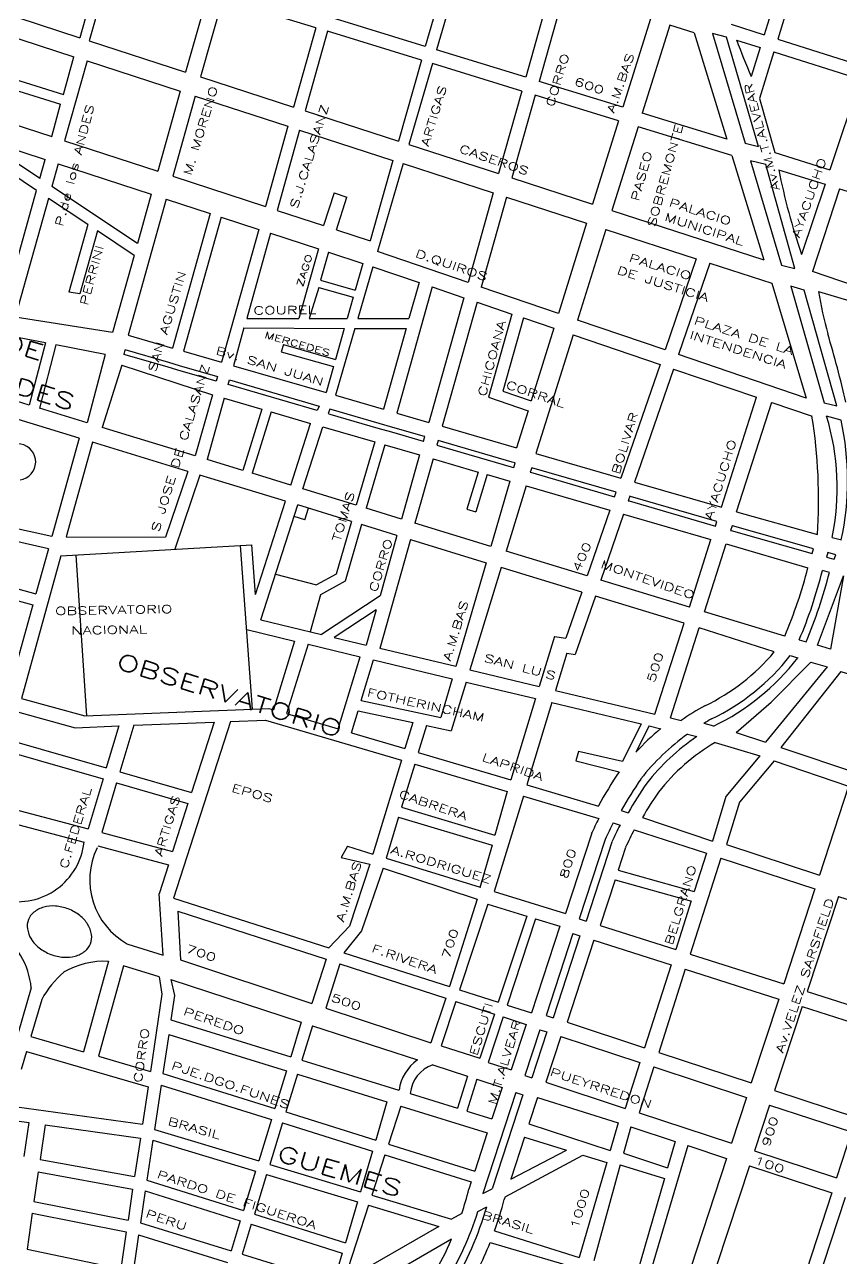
# Model space of a CAD drawing. Header units: millimetres. Extents: x 4374322 to 4409026, y 6503580 to 6534206.
# Drawn here: x 4385911 to 4386930, y 6523167 to 6524708 of the extents above; entities that cross this region are included whole.
import ezdxf

# ---------------------------------------------------------------- set-up
doc = ezdxf.new("R2010")
doc.units = ezdxf.units.MM
for name, color, linetype in [('LINEA CALLE', 252, 'Continuous'), ('NOMBRE BARRIO', 8, 'Continuous'), ('NOMBRE CALLE', 252, 'Continuous')]:
    doc.layers.add(name, color=color, linetype=linetype)
doc.styles.add('ROMANS', font='romans')
doc.styles.add('S1', font='ROMANS')

msp = doc.modelspace()

# ---------------------------------------------------------------- linework, layer by layer
at = {"layer": 'LINEA CALLE', "transparency": 33554687}
for p, q in [((4386007.9, 6524792.1), (4385979.6, 6524691.3)), ((4386443.4, 6524794.1), (4386411, 6524680.3)), ((4386866.7, 6524800.6), (4386834.1, 6524695)), ((4386883.6, 6524795.4), (4386851.1, 6524689.6)), ((4386019.6, 6524787.6), (4385991.4, 6524687.5)), ((4386458, 6524789.4), (4386424.8, 6524676.1)), ((4386140.2, 6524749.7), (4386111.7, 6524648.4)), ((4386568, 6524754.4), (4386536.4, 6524641.8)), ((4386584.7, 6524749.1), (4386553.1, 6524636.7)), ((4385856.9, 6524731.1), (4385979.6, 6524691.3)), ((4386157.8, 6524739.5), (4386130.4, 6524642.3)), ((4386274.1, 6524703.8), (4386157.8, 6524739.5)), ((4386411, 6524680.3), (4386293.5, 6524716.5)), ((4386692.1, 6524714.9), (4386657.6, 6524604.5)), ((4386274.1, 6524703.8), (4386246.2, 6524604.7)), ((4386288.7, 6524699.3), (4386260.8, 6524600)), ((4386406.2, 6524663.2), (4386288.7, 6524699.3)), ((4386716.3, 6524707.1), (4386681.9, 6524597.1)), ((4386746.9, 6524697.4), (4386716.3, 6524707.1)), ((4386793, 6524708), (4386834.1, 6524695)), ((4385884.2, 6524696.1), (4385972.1, 6524667.5)), ((4385991.4, 6524687.5), (4386111.7, 6524648.4)), ((4386746.9, 6524697.4), (4386787.6, 6524564.6)), ((4386786.9, 6524692.1), (4386769.7, 6524696.4)), ((4386769.7, 6524696.4), (4386810.5, 6524559.6)), ((4386827, 6524555.3), (4386786.9, 6524692.1)), ((4386799.7, 6524688.4), (4386829.2, 6524679.1)), ((4386851.1, 6524689.6), (4386960.3, 6524655.1)), ((4385959, 6524620.5), (4385972.1, 6524667.5)), ((4386536.4, 6524641.8), (4386424.8, 6524676.1)), ((4386829.2, 6524679.1), (4386818, 6524642.9)), ((4386846.2, 6524673.7), (4386828.3, 6524615.3)), ((4386846.2, 6524673.7), (4386953.9, 6524639.7)), ((4385988.5, 6524662.2), (4385960.6, 6524562.5)), ((4385988.5, 6524662.2), (4386104.9, 6524624.4)), ((4386406.2, 6524663.2), (4386377.5, 6524562.1)), ((4386419.8, 6524659), (4386390.3, 6524557.9)), ((4386531.5, 6524624.6), (4386419.8, 6524659)), ((4385871.2, 6524647.8), (4385959, 6524620.5)), ((4386130.4, 6524642.3), (4386246.2, 6524604.7)), ((4386657.6, 6524604.5), (4386553.1, 6524636.7)), ((4386953.9, 6524639.7), (4386916.1, 6524526.3)), ((4385867.8, 6524635.5), (4385955.6, 6524608.1)), ((4386104.9, 6524624.4), (4386076.8, 6524524.4)), ((4386531.5, 6524624.6), (4386502.5, 6524521.5)), ((4385944.4, 6524567.8), (4385955.6, 6524608.1)), ((4386123.7, 6524618.3), (4386095.6, 6524518.3)), ((4386123.7, 6524618.3), (4386239.5, 6524580.7)), ((4386548.3, 6524619.5), (4386519.2, 6524516.1)), ((4386652.3, 6524587.5), (4386548.3, 6524619.5)), ((4386828.3, 6524615.3), (4386847.6, 6524547.8)), ((4385857.2, 6524596.3), (4385944.4, 6524567.8)), ((4386260.8, 6524600), (4386377.5, 6524562.1)), ((4386787.6, 6524564.6), (4386681.9, 6524597.1)), ((4386239.5, 6524580.7), (4386211.3, 6524480.4)), ((4386254, 6524576), (4386225.8, 6524475.6)), ((4386254, 6524576), (4386370.6, 6524538.1)), ((4386652.3, 6524587.5), (4386619.8, 6524483.4)), ((4386676.6, 6524580), (4386644, 6524475.5)), ((4386793.9, 6524544), (4386676.6, 6524580)), ((4385925.6, 6524500.5), (4385833.7, 6524561.7)), ((4385853.6, 6524566.2), (4385936.4, 6524539.1)), ((4385929.8, 6524515.5), (4385853.6, 6524566.2)), ((4385960.6, 6524562.5), (4386076.8, 6524524.4)), ((4386810.5, 6524559.6), (4386827, 6524555.3)), ((4386390.3, 6524557.9), (4386502.5, 6524521.5)), ((4386847.6, 6524547.8), (4386916.1, 6524526.3)), ((4385929.8, 6524515.5), (4385936.4, 6524539.1)), ((4385952.6, 6524533.8), (4385944.7, 6524505.5)), ((4385952.6, 6524533.8), (4386068.8, 6524495.8)), ((4386370.6, 6524538.1), (4386342.1, 6524437.6)), ((4386383.3, 6524534), (4386351.1, 6524424.1)), ((4386383.3, 6524534), (4386495.8, 6524497.5)), ((4386793.9, 6524544), (4386833.8, 6524413.9)), ((4386836.4, 6524532.7), (4386817.1, 6524537.6)), ((4386817.1, 6524537.6), (4386855.8, 6524407.3)), ((4386872.3, 6524403), (4386836.4, 6524532.7)), ((4386095.6, 6524518.3), (4386211.3, 6524480.4)), ((4386519.2, 6524516.1), (4386619.8, 6524483.4)), ((4386852.1, 6524526.3), (4386910.1, 6524508.2)), ((4385882.3, 6524344.7), (4385925.6, 6524500.5)), ((4386051.5, 6524434.4), (4385944.7, 6524505.5)), ((4386910.1, 6524508.2), (4386880.9, 6524420.4)), ((4386928, 6524502.6), (4386894.5, 6524399.3)), ((4386928, 6524502.6), (4387033.5, 6524469.8)), ((4385940.5, 6524490.6), (4385898.9, 6524342.1)), ((4385989.6, 6524457.9), (4385940.5, 6524490.6)), ((4386087.5, 6524489.6), (4386039.8, 6524319.8)), ((4386068.8, 6524495.8), (4386051.5, 6524434.4)), ((4386087.5, 6524489.6), (4386142.5, 6524471.6)), ((4386297.1, 6524497.6), (4386283.7, 6524456.7)), ((4386297.1, 6524497.6), (4386313.1, 6524492.1)), ((4386300, 6524451.3), (4386313.1, 6524492.1)), ((4386495.8, 6524497.5), (4386464.3, 6524385.4)), ((4386512.5, 6524492), (4386480.9, 6524379.7)), ((4386512.5, 6524492), (4386612.4, 6524459.6)), ((4386142.5, 6524471.6), (4386095.3, 6524303.7)), ((4386155.9, 6524467.2), (4386108.8, 6524299.7)), ((4386155.9, 6524467.2), (4386203.2, 6524451.7)), ((4386225.8, 6524475.6), (4386283.7, 6524456.7)), ((4386644, 6524475.5), (4386833.8, 6524413.9)), ((4385989.6, 6524457.9), (4385965.8, 6524373.5)), ((4386203.2, 6524451.7), (4386156.6, 6524285.9)), ((4386612.4, 6524459.6), (4386577.2, 6524346.9)), ((4386636.6, 6524451.7), (4386601.2, 6524338.6)), ((4386636.6, 6524451.7), (4386749.4, 6524415.1)), ((4386001.5, 6524449.9), (4385979.4, 6524371.4)), ((4386047.3, 6524419.4), (4386001.5, 6524449.9)), ((4386217.8, 6524447), (4386187.9, 6524340.6)), ((4386217.8, 6524447), (4386277.5, 6524427.4)), ((4386300, 6524451.3), (4386342.1, 6524437.6)), ((4386277.5, 6524427.4), (4386252.9, 6524340.6)), ((4386290.2, 6524423.3), (4386280, 6524388.4)), ((4386290.2, 6524423.3), (4386332.8, 6524409.3)), ((4386464.3, 6524385.4), (4386351.1, 6524424.1)), ((4386047.3, 6524419.4), (4386020.3, 6524323.1)), ((4386332.8, 6524409.3), (4386323.4, 6524376.1)), ((4386749.4, 6524415.1), (4386710.3, 6524301.4)), ((4386766.4, 6524409.6), (4386727.2, 6524295.6)), ((4386766.4, 6524409.6), (4386843.5, 6524384.6)), ((4386855.8, 6524407.3), (4386872.3, 6524403)), ((4386345.6, 6524405.1), (4386326.7, 6524340.6)), ((4386345.6, 6524405.1), (4386403.1, 6524385.6)), ((4386894, 6524399.5), (4386997.3, 6524364.6)), ((4386278, 6524379.4), (4386266, 6524340.6)), ((4386278, 6524379.4), (4386320.9, 6524367.2)), ((4386280, 6524388.4), (4386323.4, 6524376.1)), ((4386419.7, 6524379.9), (4386375.4, 6524222.3)), ((4386403.1, 6524385.6), (4386390.5, 6524340.6)), ((4386419.7, 6524379.9), (4386459, 6524366.5)), ((4386577.2, 6524346.9), (4386480.9, 6524379.7)), ((4386843.5, 6524384.6), (4386886.7, 6524241.2)), ((4386884.1, 6524375.8), (4386867.6, 6524380.8)), ((4386867.6, 6524380.8), (4386909.2, 6524235.2)), ((4386925, 6524231.6), (4386884.1, 6524375.8)), ((4385979.4, 6524371.4), (4385965.8, 6524373.5)), ((4386320.9, 6524367.2), (4386313.3, 6524340.6)), ((4386459, 6524366.5), (4386415.2, 6524210.8)), ((4386475.6, 6524360.9), (4386432.1, 6524205.9)), ((4386475.6, 6524360.9), (4386519.1, 6524346.1)), ((4386902, 6524374.3), (4386991.4, 6524347.4)), ((4386519.1, 6524346.1), (4386489.9, 6524242.2)), ((4386020.3, 6524323.1), (4385898.9, 6524342.1)), ((4386184.5, 6524328.7), (4386171.3, 6524281.6)), ((4386184.5, 6524328.7), (4386309.8, 6524328.2)), ((4386187.9, 6524340.6), (4386252.9, 6524340.6)), ((4386266, 6524340.6), (4386313.3, 6524340.6)), ((4386326.7, 6524340.6), (4386390.5, 6524340.6)), ((4386533.6, 6524341.2), (4386507.8, 6524249.6)), ((4386533.6, 6524341.2), (4386571.4, 6524328.3)), ((4386710.3, 6524301.4), (4386601.2, 6524338.6)), ((4385936.7, 6524310), (4385886.2, 6524319.9)), ((4386039.8, 6524319.8), (4386095.3, 6524303.7)), ((4386323.1, 6524328.2), (4386298.7, 6524244.6)), ((4386309.8, 6524328.2), (4386298.8, 6524289.4)), ((4386323.1, 6524328.2), (4386386.9, 6524327.9)), ((4386386.9, 6524327.9), (4386358.6, 6524227.2)), ((4386571.4, 6524328.3), (4386543.1, 6524237.6)), ((4386595.5, 6524320.1), (4386549.2, 6524171.9)), ((4386595.5, 6524320.1), (4386704.1, 6524283.1)), ((4385936.7, 6524310), (4385916.1, 6524232.5)), ((4385949.7, 6524307.5), (4385929.1, 6524228.6)), ((4386011, 6524295.6), (4385949.7, 6524307.5)), ((4386108.8, 6524299.7), (4386156.6, 6524285.9)), ((4386233.7, 6524307.9), (4386231.1, 6524299.1)), ((4386231.1, 6524299.1), (4386296.2, 6524280.6)), ((4386233.7, 6524307.9), (4386298.8, 6524289.4)), ((4386011, 6524295.6), (4385988.6, 6524210.3)), ((4386031.8, 6524282.3), (4386007.4, 6524204.6)), ((4386031.8, 6524282.3), (4386145.1, 6524245.1)), ((4386704.1, 6524283.1), (4386655.2, 6524141.1)), ((4386886.7, 6524241.2), (4386727.2, 6524295.6)), ((4386171.3, 6524281.6), (4386287, 6524248)), ((4386296.2, 6524280.6), (4386287, 6524248)), ((4386720.9, 6524277.4), (4386672.3, 6524136.2)), ((4386720.9, 6524277.4), (4386824.7, 6524242.1)), ((4385916.1, 6524232.5), (4385866.2, 6524247.8)), ((4386145.1, 6524245.1), (4386123.7, 6524168.9)), ((4386159.8, 6524240.9), (4386138.4, 6524164.5)), ((4386159.8, 6524240.9), (4386207, 6524227.2)), ((4386298.7, 6524244.6), (4386358.6, 6524227.2)), ((4386489.9, 6524242.2), (4386539.3, 6524225.4)), ((4386507.8, 6524249.6), (4386543.1, 6524237.6)), ((4386780.7, 6524104.7), (4386824.7, 6524242.1)), ((4386799.7, 6524099.2), (4386843.6, 6524236)), ((4385978.8, 6524191.2), (4385860.5, 6524227.4)), ((4385988.6, 6524210.3), (4385929.1, 6524228.6)), ((4386207, 6524227.2), (4386183.3, 6524150.7)), ((4386218.4, 6524223.9), (4386194.6, 6524147.2)), ((4386218.4, 6524223.9), (4386267.7, 6524209.6)), ((4386375.4, 6524222.3), (4386415.2, 6524210.8)), ((4386539.3, 6524225.4), (4386524.8, 6524179)), ((4386843.5, 6524235.7), (4386893.9, 6524218.5)), ((4386909.2, 6524235.2), (4386925, 6524231.6)), ((4386242.9, 6524132.4), (4386267.7, 6524209.6)), ((4386432.1, 6524205.9), (4386524.8, 6524179)), ((4386930.2, 6524213.7), (4386912.1, 6524218.4)), ((4385978.8, 6524191.2), (4385944.6, 6524068.1)), ((4386123.7, 6524168.9), (4386007.4, 6524204.6)), ((4386258.1, 6524127.8), (4386282.9, 6524205.1)), ((4386282.9, 6524205.1), (4386347.8, 6524186.3)), ((4385995.5, 6524186.1), (4385962.6, 6524067.8)), ((4386114.4, 6524149.6), (4385995.5, 6524186.1)), ((4386347.8, 6524186.3), (4386324.8, 6524107.4)), ((4386360.3, 6524182.7), (4386337.3, 6524103.5)), ((4386360.3, 6524182.7), (4386403.8, 6524170.1)), ((4386183.3, 6524150.7), (4386138.4, 6524164.5)), ((4386403.8, 6524170.1), (4386381.3, 6524090)), ((4386420.6, 6524165.2), (4386398, 6524084.9)), ((4386420.6, 6524165.2), (4386476.9, 6524148.8)), ((4386549.2, 6524171.9), (4386655.2, 6524141.1)), ((4386114.4, 6524149.6), (4386086.5, 6524067.5)), ((4386129.6, 6524145), (4386098.1, 6524052.3)), ((4386236.5, 6524112.2), (4386129.6, 6524145)), ((4386242.9, 6524132.4), (4386194.6, 6524147.2)), ((4386476.9, 6524148.8), (4386462.7, 6524102.5)), ((4386488.4, 6524145.5), (4386474.2, 6524099.2)), ((4386536.9, 6524131.4), (4386512, 6524050)), ((4386536.9, 6524131.4), (4386641.4, 6524101.1)), ((4386672.3, 6524136.2), (4386780.7, 6524104.7)), ((4386324.8, 6524107.4), (4386258.1, 6524127.8)), ((4386199.1, 6523995.6), (4386236.5, 6524112.2)), ((4386205.6, 6523964), (4386251.7, 6524107.6)), ((4386318.9, 6524087), (4386251.7, 6524107.6)), ((4386260.4, 6524089), (4386265.1, 6524103.5)), ((4386381.3, 6524090), (4386337.3, 6524103.5)), ((4386462.7, 6524102.5), (4386474.2, 6524099.2)), ((4386641.4, 6524101.1), (4386613.2, 6524019)), ((4386799.7, 6524099.2), (4386900.8, 6524070.6)), ((4386260.4, 6524089), (4386247, 6524093.1)), ((4386318.9, 6524087), (4386299.7, 6524021.2)), ((4386331.3, 6524083.2), (4386310.7, 6524012.3)), ((4386375.5, 6524069.6), (4386331.3, 6524083.2)), ((4386658.5, 6524096.1), (4386630.2, 6524013.8)), ((4386658.5, 6524096.1), (4386767.7, 6524064.4)), ((4385940.4, 6524052.8), (4385819.4, 6524080.1)), ((4385944.6, 6524068.1), (4385888.1, 6524080.8)), ((4385962.6, 6524067.8), (4386086.5, 6524067.5)), ((4386375.5, 6524069.6), (4386354.4, 6523994.3)), ((4386919, 6524066.8), (4386930.5, 6524063.9)), ((4385940.4, 6524052.8), (4385924.7, 6523996.6)), ((4385955.9, 6524043.9), (4386194.5, 6524058)), ((4386195.2, 6523852.7), (4386180.3, 6524057.1)), ((4386199.1, 6523995.6), (4386194.5, 6524058)), ((4386392.3, 6524064.5), (4386354.1, 6523928.5)), ((4386740.7, 6523980), (4386767.7, 6524064.4)), ((4386759.6, 6523974.2), (4386786.8, 6524058.9)), ((4386786.8, 6524058.9), (4386888.7, 6524029.3)), ((4385955.9, 6524043.9), (4385906.5, 6523866)), ((4385974.6, 6524045), (4385987.9, 6523844.3)), ((4386613.2, 6524019), (4386512, 6524050)), ((4385805.3, 6524029.4), (4385924.7, 6523996.6)), ((4386223.9, 6524021), (4386275.3, 6524007.7)), ((4386299.7, 6524021.2), (4386275.3, 6524007.7)), ((4386505.8, 6524029.7), (4386466.7, 6523901.5)), ((4386606.3, 6523998.9), (4386505.8, 6524029.7)), ((4386915.6, 6524023.4), (4386906.8, 6524025.7)), ((4385801.5, 6524015.6), (4385920.9, 6523982.8)), ((4386310.7, 6524012.3), (4386280.1, 6523995.5)), ((4386740.7, 6523980), (4386630.2, 6524013.8)), ((4386280.1, 6523995.5), (4386267, 6523949.3)), ((4386354.4, 6523994.3), (4386281.3, 6523945.9)), ((4386606.3, 6523998.9), (4386586.5, 6523941.3)), ((4386623.3, 6523993.7), (4386598.3, 6523920.8)), ((4386734.2, 6523959.8), (4386623.3, 6523993.7)), ((4385920.9, 6523982.8), (4385889.7, 6523870.6)), ((4386349.4, 6523976.5), (4386297.3, 6523942)), ((4386349.4, 6523976.5), (4386337, 6523932.5)), ((4386859.8, 6523943.8), (4386759.6, 6523974.2)), ((4386205.6, 6523964), (4386281.3, 6523945.9)), ((4386697.8, 6523846.3), (4386734.2, 6523959.8)), ((4386188, 6523951.9), (4386247.6, 6523937.7)), ((4386572.1, 6523943.5), (4386553.1, 6523880.9)), ((4386572.1, 6523943.5), (4386586.5, 6523941.3)), ((4386717.1, 6523841.7), (4386753.1, 6523954)), ((4386846.8, 6523924.2), (4386753.1, 6523954)), ((4386247.6, 6523937.7), (4386221.2, 6523851.8)), ((4386264.5, 6523933.6), (4386237.8, 6523847)), ((4386264.5, 6523933.6), (4386329.5, 6523918.1)), ((4386297.3, 6523942), (4386337, 6523932.5)), ((4386877.8, 6523939.2), (4386886.6, 6523936.6)), ((4386302.3, 6523827.9), (4386329.5, 6523918.1)), ((4386331, 6523863.3), (4386346.4, 6523914.1)), ((4386587.7, 6523922.4), (4386573.6, 6523876)), ((4386587.7, 6523922.4), (4386598.3, 6523920.8)), ((4386866.8, 6523919.5), (4386876, 6523916.6)), ((4386466.7, 6523901.5), (4386553.1, 6523880.9)), ((4386912.8, 6523905.3), (4386835.9, 6523811.3)), ((4386843, 6523861.2), (4386892.2, 6523911.3)), ((4386930, 6523899.8), (4386855.1, 6523804.8)), ((4386892.2, 6523911.3), (4386912.8, 6523905.3)), ((4386930, 6523899.8), (4386987.6, 6523881.5)), ((4386462.1, 6523886.4), (4386443.4, 6523825.5)), ((4386462.1, 6523886.4), (4386548.5, 6523865.7)), ((4386573.6, 6523876), (4386697.8, 6523846.3)), ((4385906.5, 6523866), (4385985.9, 6523844.2)), ((4385985.9, 6523844.2), (4386215.6, 6523853.5)), ((4386215.6, 6523853.5), (4386221.2, 6523851.8)), ((4386331, 6523863.3), (4386430.5, 6523842.1)), ((4386548.5, 6523865.7), (4386517.7, 6523764.2)), ((4386569, 6523860.8), (4386537.9, 6523758.2)), ((4386569, 6523860.8), (4386680.6, 6523834.1)), ((4386799.1, 6523823.6), (4386843, 6523861.2)), ((4385901.8, 6523849.2), (4385973.8, 6523829.4)), ((4386046.8, 6523832.4), (4386147.2, 6523836.4)), ((4386167.6, 6523837.3), (4386096.4, 6523616.5)), ((4386147.2, 6523836.4), (4386119, 6523748.6)), ((4386167.6, 6523837.3), (4386211.5, 6523839)), ((4386211.5, 6523839), (4386381.1, 6523788.9)), ((4386237.8, 6523847), (4386302.3, 6523827.9)), ((4386318.8, 6523823), (4386327.1, 6523850.3)), ((4386327.1, 6523850.3), (4386395.3, 6523835.8)), ((4386395.3, 6523835.8), (4386385.5, 6523803.3)), ((4386717.1, 6523841.7), (4386730.6, 6523838.5)), ((4385973.8, 6523829.4), (4386028.2, 6523831.6)), ((4386028.2, 6523831.6), (4386012.5, 6523779.2)), ((4386046.8, 6523832.4), (4386029.5, 6523774.3)), ((4386318.8, 6523823), (4386385.5, 6523803.3)), ((4386412.3, 6523832.1), (4386402.1, 6523798.4)), ((4386412.3, 6523832.1), (4386443.4, 6523825.5)), ((4386680.6, 6523834.1), (4386657.1, 6523787.2)), ((4386690.4, 6523831.7), (4386673.8, 6523798.7)), ((4386690.4, 6523831.7), (4386705.2, 6523828.2)), ((4386738.4, 6523821.2), (4386750, 6523818.3)), ((4386758.8, 6523834.9), (4386771, 6523831.6)), ((4386799.1, 6523823.6), (4386835.9, 6523811.3)), ((4385892, 6523813.9), (4386012.5, 6523779.2)), ((4386773.1, 6523811.1), (4386828.9, 6523794.3)), ((4386855.1, 6523804.8), (4386951.8, 6523772.3)), ((4385888.2, 6523800.1), (4386008.5, 6523765.5)), ((4386402.1, 6523798.4), (4386517.7, 6523764.2)), ((4386602.1, 6523799.8), (4386598.8, 6523788.1)), ((4386657.1, 6523787.2), (4386602.1, 6523799.8)), ((4386828.9, 6523794.3), (4386786.4, 6523743.4)), ((4386029.5, 6523774.3), (4386119, 6523748.6)), ((4386381.1, 6523788.9), (4386345.6, 6523671.5)), ((4386397.7, 6523784), (4386381.4, 6523730.1)), ((4386397.7, 6523784), (4386513.3, 6523749.8)), ((4386598.8, 6523788.1), (4386653, 6523774.2)), ((4386846.7, 6523788), (4386803.2, 6523736.3)), ((4386846.7, 6523788), (4386939.6, 6523756.6)), ((4386008.5, 6523765.5), (4385989.8, 6523703)), ((4386025.4, 6523760.6), (4386006.9, 6523698.5)), ((4386025.4, 6523760.6), (4386114.6, 6523734.9)), ((4386533.5, 6523743.8), (4386496.8, 6523624.9)), ((4386513.3, 6523749.8), (4386497.8, 6523695.3)), ((4386533.5, 6523743.8), (4386627.5, 6523716)), ((4386537.9, 6523758.2), (4386627.2, 6523731.6)), ((4386786.4, 6523743.4), (4386769.7, 6523687.8)), ((4386939.6, 6523756.6), (4386903.1, 6523645.2)), ((4385869.5, 6523735.1), (4385989.8, 6523703)), ((4386114.6, 6523734.9), (4386095.4, 6523674.9)), ((4386381.4, 6523730.1), (4386497.8, 6523695.3)), ((4386803.2, 6523736.3), (4386787, 6523683.6)), ((4385864.8, 6523718.4), (4385984.8, 6523686.3)), ((4386377.6, 6523717.6), (4386362.1, 6523666.4)), ((4386377.6, 6523717.6), (4386494.3, 6523682.7)), ((4386655.6, 6523726.2), (4386664.3, 6523723.2)), ((4386682.2, 6523717.4), (4386769.7, 6523687.8)), ((4386006.9, 6523698.5), (4386095.4, 6523674.9)), ((4386645.4, 6523710.6), (4386654.1, 6523707.7)), ((4386671.9, 6523701.9), (4386762, 6523672.5)), ((4386001.9, 6523681.8), (4386090.1, 6523658.3)), ((4386313.7, 6523681.3), (4386306, 6523667.2)), ((4386313.7, 6523681.3), (4386345.6, 6523671.5)), ((4386494.3, 6523682.7), (4386479.1, 6523629.2)), ((4386618.3, 6523696.6), (4386585.9, 6523597.5)), ((4386635.5, 6523689.9), (4386603, 6523590.7)), ((4386643.9, 6523686.6), (4386611.7, 6523587.9)), ((4386787, 6523683.6), (4386903.1, 6523645.2)), ((4386306, 6523667.2), (4386341.8, 6523659.1)), ((4386362.1, 6523666.4), (4386479.4, 6523630.3)), ((4386661.1, 6523679.9), (4386651.8, 6523651.4)), ((4386779.9, 6523666.6), (4386741.6, 6523546.6)), ((4386762, 6523672.5), (4386746.9, 6523624.8)), ((4386779.9, 6523666.6), (4386897.5, 6523628.2)), ((4386090.1, 6523658.3), (4386078.5, 6523622.1)), ((4386341.8, 6523659.1), (4386316.5, 6523581.5)), ((4386358.3, 6523654.1), (4386331.3, 6523575.8)), ((4386358.3, 6523654.1), (4386475.8, 6523615.2)), ((4386651.8, 6523651.4), (4386746.9, 6523624.8)), ((4386647.9, 6523639.5), (4386629.2, 6523582.3)), ((4386647.9, 6523639.5), (4386743.5, 6523612.8)), ((4386083.7, 6523545.3), (4386078.5, 6523622.1)), ((4386496.8, 6523624.9), (4386585.9, 6523597.5)), ((4386897.5, 6523628.2), (4386858.6, 6523509.3)), ((4386096.4, 6523616.5), (4386290.4, 6523554.3)), ((4386475.8, 6523615.2), (4386441.1, 6523506)), ((4386489.1, 6523609.1), (4386453.8, 6523501.9)), ((4386489.1, 6523609.1), (4386537.6, 6523594.1)), ((4386743.1, 6523613), (4386723.8, 6523552.2)), ((4386926.9, 6523618.6), (4386887.7, 6523500)), ((4386926.9, 6523618.6), (4387031.5, 6523584.5)), ((4386101.9, 6523600.4), (4386105.4, 6523539.3)), ((4386101.9, 6523600.4), (4386287, 6523540.1)), ((4386537.6, 6523594.1), (4386502.1, 6523486.4)), ((4386548.5, 6523590.8), (4386513.1, 6523482.9)), ((4386548.5, 6523590.8), (4386578.9, 6523581.4)), ((4386603, 6523590.7), (4386611.7, 6523587.9)), ((4386316.5, 6523581.5), (4386290.4, 6523554.3)), ((4386331.3, 6523575.8), (4386309.2, 6523548.3)), ((4386578.9, 6523581.4), (4386543.6, 6523473.1)), ((4386629.2, 6523582.3), (4386723.8, 6523552.2)), ((4386039.3, 6523559.2), (4386083.7, 6523545.3)), ((4386595.4, 6523572.3), (4386562, 6523470)), ((4386604, 6523569.5), (4386570.6, 6523467.2)), ((4386621.6, 6523564), (4386588.1, 6523461.5)), ((4386595.4, 6523572.3), (4386604, 6523569.5)), ((4386621.6, 6523564), (4386717.8, 6523533.3)), ((4386309.2, 6523548.3), (4386441.1, 6523506)), ((4386741.6, 6523546.6), (4386858.6, 6523509.3)), ((4386015.3, 6523537.6), (4385984.1, 6523424.5)), ((4386033.9, 6523531.9), (4386002.8, 6523419)), ((4386078.7, 6523518.2), (4386033.9, 6523531.9)), ((4386105.4, 6523539.3), (4386269.3, 6523484.9)), ((4386287, 6523540.1), (4386269.3, 6523484.9)), ((4386304.4, 6523534.5), (4386286.7, 6523479.1)), ((4386304.4, 6523534.4), (4386436.4, 6523491.5)), ((4386717.8, 6523533.3), (4386684.9, 6523429.6)), ((4386735.5, 6523527.7), (4386702.4, 6523423.9)), ((4386735.5, 6523527.7), (4386852.4, 6523490.4)), ((4386078.7, 6523518.2), (4386082, 6523496.4)), ((4386093.1, 6523514.8), (4386097.9, 6523495)), ((4386093.1, 6523514.8), (4386256.1, 6523461.7)), ((4385918.8, 6523504.4), (4385902.4, 6523448.3)), ((4386082, 6523496.4), (4386067.6, 6523400.1)), ((4386453.8, 6523501.9), (4386502.1, 6523486.4)), ((4386887.7, 6523500), (4386991.6, 6523466.9)), ((4385931.9, 6523490.1), (4385918.4, 6523443.6)), ((4386097.9, 6523495), (4386093.3, 6523464.7)), ((4386436.4, 6523491.5), (4386417.9, 6523435.6)), ((4386449, 6523487.4), (4386430.8, 6523432.1)), ((4386449, 6523487.4), (4386497.3, 6523471.6)), ((4386513.1, 6523482.9), (4386543.6, 6523473.1)), ((4386852.4, 6523490.4), (4386818.1, 6523385.9)), ((4386881.5, 6523481.2), (4386847, 6523376.4)), ((4386881.5, 6523481.2), (4386985.2, 6523448.1)), ((4386286.7, 6523479.1), (4386417.9, 6523435.6)), ((4386497.3, 6523471.6), (4386479.1, 6523416.6)), ((4386508.2, 6523468.1), (4386489.5, 6523411.4)), ((4386508.2, 6523468.1), (4386536.8, 6523458.8)), ((4386562, 6523470), (4386570.6, 6523467.2)), ((4386093.3, 6523464.7), (4386242.9, 6523418.5)), ((4386256.1, 6523461.7), (4386242.9, 6523418.5)), ((4386269.9, 6523457.2), (4386256.7, 6523414.2)), ((4386269.9, 6523457.2), (4386401.1, 6523414.4)), ((4386536.8, 6523458.8), (4386518.3, 6523402.2)), ((4386554, 6523452.2), (4386535.3, 6523394.8)), ((4386554, 6523452.2), (4386562.6, 6523449.4)), ((4386588.1, 6523461.5), (4386684.9, 6523429.6)), ((4385918.4, 6523443.6), (4385984.1, 6523424.5)), ((4386090.6, 6523446.3), (4386083.2, 6523397.5)), ((4386090.6, 6523446.3), (4386237.5, 6523400.9)), ((4386562.6, 6523449.4), (4386543.9, 6523392)), ((4386580.2, 6523443.8), (4386561.5, 6523386.5)), ((4386580.2, 6523443.8), (4386678.9, 6523411.4)), ((4385913, 6523425), (4385906.2, 6523402.3)), ((4385913, 6523425), (4386064.7, 6523380.8)), ((4386430.8, 6523432.1), (4386479.1, 6523416.6)), ((4386702.4, 6523423.9), (4386818.1, 6523385.9)), ((4386002.8, 6523419), (4386067.6, 6523400.1)), ((4386256.7, 6523414.2), (4386378.1, 6523376.7)), ((4386420.3, 6523408.2), (4386463.6, 6523394.1)), ((4386489.5, 6523411.4), (4386518.3, 6523402.2)), ((4386678.9, 6523411.4), (4386660.7, 6523353.9)), ((4386696.3, 6523405.7), (4386678, 6523348.2)), ((4386696.3, 6523405.7), (4386812.2, 6523367.6)), ((4386083.2, 6523397.5), (4386223, 6523353.7)), ((4386237.5, 6523400.9), (4386223, 6523353.7)), ((4386251.3, 6523396.7), (4386236.8, 6523349.4)), ((4386251.3, 6523396.7), (4386363.1, 6523362.1)), ((4386463.6, 6523394.1), (4386451.1, 6523354.1)), ((4386475.3, 6523390.3), (4386462.8, 6523350.5)), ((4386475.3, 6523390.3), (4386506.9, 6523380)), ((4386535.3, 6523394.8), (4386543.9, 6523392)), ((4385755, 6523376), (4386057.7, 6523334.1)), ((4386064.7, 6523380.8), (4386057.7, 6523334.1)), ((4386081.1, 6523383.1), (4386072.7, 6523327.5)), ((4386081.1, 6523383.1), (4386218.8, 6523340)), ((4386524.2, 6523373.7), (4386483, 6523247.5)), ((4386506.9, 6523380), (4386494.1, 6523340.8)), ((4386524.2, 6523373.7), (4386532.8, 6523370.9)), ((4386561.5, 6523386.5), (4386660.7, 6523353.9)), ((4386847, 6523376.4), (4386949.4, 6523342.7)), ((4385752.1, 6523358.8), (4385916, 6523336.1)), ((4386363.1, 6523362.1), (4386349, 6523314.3)), ((4386392.1, 6523372.4), (4386451.1, 6523354.1)), ((4386532.8, 6523370.9), (4386494.5, 6523253.5)), ((4386551, 6523367.4), (4386540.4, 6523334.6)), ((4386551, 6523367.4), (4386652, 6523335.9)), ((4386812.2, 6523367.6), (4386793.4, 6523310.3)), ((4386840.9, 6523358.1), (4386822, 6523300.8)), ((4386840.9, 6523358.1), (4386943.3, 6523324.5)), ((4386236.8, 6523349.4), (4386349, 6523314.3)), ((4386380.3, 6523356.8), (4386364.9, 6523309.3)), ((4386380.3, 6523356.8), (4386488.4, 6523323.4)), ((4386462.8, 6523350.5), (4386494.1, 6523340.8)), ((4386678, 6523348.2), (4386793.4, 6523310.3)), ((4385916, 6523336.1), (4385909.8, 6523293.9)), ((4385936.3, 6523333.3), (4385930, 6523290.2)), ((4385936.3, 6523333.3), (4386055.1, 6523316.8)), ((4386072.7, 6523327.5), (4386202.9, 6523288.2)), ((4386218.8, 6523340), (4386202.9, 6523288.2)), ((4386232.6, 6523335.7), (4386216.7, 6523284)), ((4386232.6, 6523335.7), (4386344.9, 6523300.6)), ((4386540.4, 6523334.6), (4386642, 6523301.2)), ((4386652, 6523335.9), (4386642, 6523301.2)), ((4386667.6, 6523330.8), (4386658.5, 6523297.9)), ((4386667.6, 6523330.8), (4386723.1, 6523312.6)), ((4386055.1, 6523316.8), (4386047.9, 6523268.8)), ((4386070.7, 6523314.3), (4386063.2, 6523264.4)), ((4386070.7, 6523314.3), (4386199, 6523275.5)), ((4386488.4, 6523323.4), (4386472.8, 6523275.6)), ((4386534.8, 6523317.8), (4386517.8, 6523265.6)), ((4386534.8, 6523317.8), (4386587.3, 6523301.8)), ((4386723.1, 6523312.6), (4386713.6, 6523279.8)), ((4386943.3, 6523324.5), (4386924.6, 6523267.1)), ((4386344.9, 6523300.6), (4386329.9, 6523249.8)), ((4386364.9, 6523309.3), (4386472.8, 6523275.6)), ((4386517.8, 6523265.6), (4386587.3, 6523301.8)), ((4386658.5, 6523297.9), (4386713.6, 6523279.8)), ((4386738.6, 6523307.5), (4386787.2, 6523291.5)), ((4386822, 6523300.8), (4386924.6, 6523267.1)), ((4385930, 6523290.2), (4386047.9, 6523268.8)), ((4386216.7, 6523284), (4386329.9, 6523249.8)), ((4386360.5, 6523295.7), (4386344.2, 6523245.5)), ((4386360.5, 6523295.7), (4386468.3, 6523262)), ((4386510.5, 6523243.3), (4386607.6, 6523295.6)), ((4386637.7, 6523286.4), (4386603.3, 6523167.5)), ((4386607.6, 6523295.6), (4386637.7, 6523286.4)), ((4386654.5, 6523283.2), (4386621.6, 6523163.7)), ((4386654.5, 6523283.2), (4386709.7, 6523266.3)), ((4386787.2, 6523291.5), (4386691.1, 6522997.8)), ((4386815.8, 6523282.1), (4386775.1, 6523158.6)), ((4386815.8, 6523282.1), (4386918.5, 6523248.3)), ((4385927.7, 6523274.5), (4385922.2, 6523237.4)), ((4385927.7, 6523274.5), (4386045.5, 6523253.2)), ((4386199, 6523275.5), (4386183.8, 6523226.2)), ((4386212.8, 6523271.3), (4386197.6, 6523221.9)), ((4386212.8, 6523271.3), (4386326.2, 6523237.1)), ((4386709.7, 6523266.3), (4386675.1, 6523146.8)), ((4386045.5, 6523253.2), (4386039.7, 6523214.3)), ((4386061.2, 6523251), (4386055.2, 6523211)), ((4386061.2, 6523251), (4386179.9, 6523213.4)), ((4386063.2, 6523264.4), (4386183.8, 6523226.2)), ((4386468.3, 6523262), (4386465.4, 6523252.9)), ((4386483, 6523247.5), (4386494.5, 6523253.5)), ((4385922.2, 6523237.4), (4386039.7, 6523214.3)), ((4386326.2, 6523237.1), (4386311.1, 6523185.9)), ((4386344.2, 6523245.5), (4386443.8, 6523215.4)), ((4386510.5, 6523243.3), (4386509.5, 6523240.1)), ((4386918.5, 6523248.3), (4386878.5, 6523125.6)), ((4386935.4, 6523242.8), (4386895.2, 6523120.2)), ((4385920.1, 6523223), (4385913.6, 6523178.2)), ((4385920.1, 6523223), (4386037.5, 6523199.9)), ((4386197.6, 6523221.9), (4386311.1, 6523185.9)), ((4386340.1, 6523232.9), (4386309.2, 6523137.9)), ((4386340.1, 6523232.9), (4386428, 6523206.3)), ((4386456.6, 6523222.8), (4386443.8, 6523215.4)), ((4386476.6, 6523225), (4386487.9, 6523231.1)), ((4386055.2, 6523211), (4386168.4, 6523175.9)), ((4386179.9, 6523213.4), (4386168.4, 6523175.9)), ((4386193.7, 6523209.1), (4386182.2, 6523171.7)), ((4386193.7, 6523209.1), (4386307.3, 6523173.1)), ((4386428, 6523206.3), (4386309.2, 6523137.9)), ((4386053, 6523195.9), (4386027.6, 6523027.2)), ((4386037.5, 6523199.9), (4386030.6, 6523153.5)), ((4386053, 6523195.9), (4386163.9, 6523161.5)), ((4386443.8, 6523190.4), (4386288.5, 6523100.9)), ((4386497.4, 6523200.9), (4386603.3, 6523167.5)), ((4385913.6, 6523178.2), (4386030.6, 6523153.5)), ((4386307.3, 6523173.1), (4386296.5, 6523136.3)), ((4386491.9, 6523186.2), (4386596.3, 6523155.6)), ((4386182.2, 6523171.7), (4386296.5, 6523136.3))]:
    msp.add_line(p, q, dxfattribs=at)
for points in [[(4386035.6, 6524301.7), (4386090.1, 6524285.9), (4386103.6, 6524282), (4386151.4, 6524268.1), (4386151.6, 6524268), (4386150, 6524262.3), (4386149.8, 6524262.3), (4386102, 6524276.2), (4386088.5, 6524280.1), (4386034.7, 6524295.7)], [(4386035.9, 6524301.6), (4386034.7, 6524295.7)], [(4386166.3, 6524263.8), (4386278.5, 6524231.2), (4386275.8, 6524225.7), (4386164.7, 6524258), (4386166.3, 6524263.8)], [(4386488.4, 6524145.5), (4386516.5, 6524137.3), (4386492.7, 6524055.9), (4386398, 6524084.9)], [(4386392.3, 6524064.5), (4386486.8, 6524035.5), (4386449, 6523905.8), (4386354.1, 6523928.5)], [(4386346.4, 6523914.1), (4386444.6, 6523890.6), (4386430.5, 6523842.1)], [(4386738.6, 6523307.5), (4386679, 6523104.7), (4386648.3, 6523010.8)]]:
    msp.add_lwpolyline(points, dxfattribs=at)
for points in [[(4386410.2, 6524193), (4386410.1, 6524193), (4386370.3, 6524204.6), (4386353.4, 6524209.4), (4386293.5, 6524226.8), (4386291.8, 6524227.3), (4386289.5, 6524221.7), (4386291.8, 6524221.1), (4386351.8, 6524203.7), (4386368.6, 6524198.8), (4386408.4, 6524187.2), (4386408.6, 6524187.2)], [(4386521.4, 6524154.4), (4386523.1, 6524160.2), (4386519.6, 6524161.2), (4386427, 6524188.1), (4386425.4, 6524182.3), (4386518, 6524155.4)], [(4386649.2, 6524123.6), (4386544, 6524154.1), (4386543.8, 6524154.2), (4386542.1, 6524148.4), (4386542.4, 6524148.4), (4386647.2, 6524117.9)], [(4386775, 6524087.1), (4386667.2, 6524118.4), (4386666.3, 6524118.6), (4386664.3, 6524112.9), (4386665.5, 6524112.6), (4386773.2, 6524081.3)], [(4386792.2, 6524075.8), (4386792.9, 6524075.6), (4386893.9, 6524047.1), (4386895.6, 6524052.8), (4386794.6, 6524081.4), (4386794, 6524081.5)], [(4386911.8, 6524042.4), (4386921.6, 6524039.9), (4386923.7, 6524045.5), (4386913.5, 6524048.2)], [(4386900.8, 6523932.5), (4386933, 6524019), (4386916.8, 6523927.7)]]:
    msp.add_lwpolyline(points, close=True, dxfattribs=at)
for centre, radius, start, end in [((4387454.4, 6524925.3), 696.2, 199.8886, 203.9292), ((4387660.2, 6524687.7), 823.9, 191.3009, 198.9275), ((4387435.9, 6524462.8), 541.2, 189.4074, 195.1572), ((4385654.8, 6523942.3), 1314.6, 12.9055, 16.754), ((4386232.2, 6524113.7), 669.9, 356.3079, 8.9998), ((4386617.6, 6524129), 307.8, 348.3409, 16.9023), ((4386584.8, 6524138.2), 353.5, 347.8689, 12.3382), ((4385901.7, 6524161.4), 22.7, 278.0032, 241.0657), ((4386347.3, 6524164.9), 558.1, 336.6633, 345.9346), ((4386347.3, 6524164.9), 576.6, 336.9497, 346.0248), ((4386347.3, 6524164.9), 585.6, 337.0533, 346.0118), ((4386644.8, 6524094.7), 264.4, 295.846, 319.8262), ((4386644.8, 6524094.7), 282.8, 295.9384, 321.7126), ((4386644.8, 6524094.7), 291.9, 295.6185, 322.3804), ((4386905.2, 6523590.5), 303.3, 118.592, 125.1636), ((4386905.2, 6523590.5), 284.9, 118.678, 120.936), ((4386896.7, 6523593.1), 303.3, 129.1733, 137.3007), ((4386904.5, 6523589.8), 284.9, 125.6628, 141.9499), ((4386904.5, 6523589.8), 275.8, 124.0646, 141.8978), ((4386904.5, 6523589.8), 257.4, 120.7117, 141.7818), ((4387064.6, 6523495.5), 497.1, 145.9011, 151.6406), ((4387072.9, 6523491.7), 478.6, 145.1318, 150.6686), ((4387072.9, 6523491.7), 469.6, 145.1626, 150.4609), ((4387072.9, 6523491.7), 451.2, 145.2297, 149.987), ((4387071.5, 6523492.5), 497.1, 153.2699, 155.7495), ((4387071.5, 6523492.5), 478.6, 152.8921, 155.6318), ((4387071.5, 6523492.5), 469.6, 152.7165, 155.5715), ((4387071.5, 6523492.5), 451.2, 152.3374, 155.4431), ((4385902, 6523695.4), 83.3, 258.2043, 353.7233), ((4386083.4, 6523639.3), 91.5, 153.9036, 241.1474), ((4385943.1, 6523573.4), 33, 104.9917, 129.2822), ((4385945.7, 6523563.7), 43.1, 85.6497, 104.9917), ((4385944.7, 6523550.3), 56.5, 68.7746, 85.6497), ((4385936.4, 6523581.5), 22.6, 158.7746, 188.2669), ((4385936.4, 6523581.5), 22.6, 129.2822, 158.7746), ((4385944.7, 6523550.3), 56.5, 51.8995, 68.7746), ((4385952.9, 6523560.9), 43.1, 32.5575, 51.8995), ((4385823.7, 6523495.8), 95.5, 5.1948, 56.0285), ((4385946.8, 6523583), 33, 188.2669, 212.5575), ((4385961.4, 6523566.3), 33, 8.2669, 32.5575), ((4385955.3, 6523588.5), 43.1, 212.5575, 231.8995), ((4385971.8, 6523567.8), 22.6, 309.2822, 338.7746), ((4385971.8, 6523567.8), 22.6, 338.7746, 8.2669), ((4385963.6, 6523599), 56.5, 231.8995, 248.7746), ((4385963.6, 6523599), 56.5, 248.7746, 265.6497), ((4385962.5, 6523585.7), 43.1, 265.6497, 284.9917), ((4385965.1, 6523575.9), 33, 284.9917, 309.2822), ((4386010.2, 6523435.7), 102, 87.1235, 119.9017), ((4386047.3, 6523425.2), 132.3, 131.6293, 150.648), ((4386433.6, 6523368.8), 56, 125.4074, 171.8974), ((4386433.6, 6523368.8), 41.6, 108.655, 175.0831), ((4386084.1, 6523349.3), 393.3, 341.2196, 345.8157), ((4386084.1, 6523349.3), 411.7, 345.684, 345.7274), ((4386084.1, 6523349.3), 439.2, 340.2527, 345.6061), ((4386084.1, 6523349.3), 411.7, 328.7662, 342.4319), ((4386084.1, 6523349.3), 420.7, 328.6667, 343.6894), ((4386084.1, 6523349.3), 393.3, 328.9804, 336.1661), ((4386084.1, 6523349.3), 439.2, 328.4748, 338.2049)]:
    msp.add_arc(centre, radius, start, end, dxfattribs=at)

# ---------------------------------------------------------------- texts
at = {"layer": 'NOMBRE BARRIO', "linetype": 'Continuous', "transparency": 33554687, "style": 'S1', "width": 1.5}
for s, p in [('PASO DE', (4385762.3, 6524340)), ('LOS ANDES', (4385754.7, 6524292.1)), ('OBSERVATORIO', (4386023.7, 6523904.1))]:
    msp.add_text(s, height=20, rotation=342.6933, dxfattribs=at).set_placement(p)
at = {"layer": 'NOMBRE BARRIO', "transparency": 33554687, "style": 'ROMANS', "width": 1.5}
msp.add_text('GUEMES', height=20, rotation=343.2551, dxfattribs=at).set_placement((4386224.2, 6523289.2))
at = {"layer": 'NOMBRE CALLE', "linetype": 'Continuous', "transparency": 33554687, "style": 'S1', "width": 1.5}
for s, height, rotation, p in [('CORRO', 10, 73, (4386570.9, 6524604)), ('A.M.BAS', 10, 71, (4386646.7, 6524596.3)), ('600', 10, 340.8885, (4386595.7, 6524632.8)), ('M. MORENO', 10, 73, (4386118.2, 6524518.2)), ('ARTIGAS', 10, 73, (4386414.9, 6524554.6)), ('Av.M.T.ALVEAR', 10, 104.6835, (4386853.7, 6524501.6)), ('P.de los ANDES', 10, 75.4464, (4385958.1, 6524454.5)), ('S.J.CALASANZ', 10, 73, (4386251.3, 6524477)), ('SOBREMONTE', 10, 74.5219, (4386697.7, 6524454)), ('CASEROS', 10, 341, (4386452.3, 6524548.7)), ('PASEO', 10, 74.5219, (4386677.3, 6524486.1)), ('AYACUCHO', 10, 71, (4386878.1, 6524440.6)), ('PALACIO', 10, 342.1055, (4386714.5, 6524481.3)), ('MUNICIPAL', 10, 342.1055, (4386708.7, 6524463.2)), ('D.QUIROS', 10, 341, (4386397.7, 6524417.8)), ('PALACIO', 10, 342.6258, (4386664.5, 6524412.3)), ('ZAGO', 8, 73.1337, (4386257.9, 6524379.6)), ('DE JUSTICIA', 10, 342.6258, (4386649.5, 6524396.8)), ('SAN AGUSTIN', 10, 73, (4386074.2, 6524273)), ('COUREL', 10, 0.7392, (4386196.3, 6524345.5)), ('PLAZA DE LA', 10, 342.3627, (4386745.7, 6524334)), ('MERCEDES', 8, 344.0372, (4386209.6, 6524316.6)), ('INTENDENCIA', 10, 342.3627, (4386739.9, 6524315.9)), ('S JOSE DE CALASANZ', 10, 73, (4386078.2, 6524073)), ('CORRAL', 10, 341, (4386510.7, 6524253.8)), ('BOLIVAR', 10, 73, (4386653.2, 6524145)), ('AYACUCHO', 10, 73, (4386769.2, 6524088)), ('TOMAS', 10, 73, (4386304.2, 6524061)), ('CORRO', 10, 73, (4386350.2, 6523997.8)), ('400', 10, 66.2364, (4386603.3, 6524023.1)), ('MONTEVIDEO', 10, 341, (4386629.1, 6524029.6)), ('OBSERVATORIO', 10, 1.0473, (4385948.7, 6523970.1)), ('A.M.BAS', 10, 73, (4386442.2, 6523912)), ('NACIONAL', 10, 1.0473, (4385968.8, 6523945.7)), ('SAN LUIS', 10, 345.3279, (4386483.5, 6523912.2)), ('500', 10, 72.6407, (4386697.1, 6523884.9)), ('FOTHERINCHAM', 10, 347.6055, (4386337.4, 6523869)), ('LAPRIDA', 10, 341, (4386480.9, 6523788.6)), ('EPOS', 10, 344.2589, (4386168.2, 6523749.9)), ('C.FEDERAL', 10, 73, (4385963.6, 6523652.3)), ('ARTIGAS', 10, 73, (4386082.1, 6523667.8)), ('CABRERA', 10, 341, (4386376.9, 6523742.6)), ('A.RODRIGUEZ', 10, 342.9306, (4386367, 6523672.7)), ('800', 10, 72.6407, (4386588.1, 6523639.9)), ('A.M.BAS', 10, 73, (4386308.9, 6523586.1)), ('BELGRANO', 10, 73, (4386719.5, 6523556.9)), ('700', 10, 72.6407, (4386441.1, 6523539.9)), ('700', 10, 341, (4386111.2, 6523549.3)), ('F.RIVERA', 10, 341, (4386342.9, 6523549.7)), ('500', 10, 341, (4386292.2, 6523488.3)), ('ESCUTI', 10, 73, (4386475.6, 6523418.9)), ('PEREDO', 10, 341, (4386108, 6523471)), ('CORRO', 10, 81.7462, (4386056.5, 6523385.3)), ('M.T.ALVEAR', 10, 73, (4386498.6, 6523357.5)), ('PJE.DGO.FUNES', 10, 341, (4386093, 6523403.5)), ('PUEYRREDON', 10, 341.8192, (4386565.9, 6523395.3)), ('BRASIL', 10, 344.3665, (4386088.6, 6523333.5)), ('900', 10, 73, (4386840.6, 6523305.2)), ('100', 10, 341, (4386820.8, 6523285.1)), ('PARDO DE FIGUEROA', 10, 341.9022, (4386075.1, 6523267.4)), ('1000', 10, 73, (4386601.4, 6523202.6)), ('PERU', 10, 341, (4386060.8, 6523218.4)), ('BRASIL', 10, 343.1211, (4386480.3, 6523216.8))]:
    msp.add_text(s, height=height, rotation=rotation, dxfattribs=at).set_placement(p)
at = {"layer": 'NOMBRE CALLE', "transparency": 33554687, "width": 1.5}
for s, rotation, style, p in [('PERRINI', 74.9194, 'ROMANS', (4385989.2, 6524356)), ('CHICOANA', 74.9194, 'ROMANS', (4386486.1, 6524242.3)), ('Bv. SAN JUAN', 343.2521, 'S1', (4386148.4, 6524296.5)), ('Av.VELEZ SARSFIELD', 71.6169, 'S1', (4386857.6, 6523422.3))]:
    msp.add_text(s, height=10, rotation=rotation, dxfattribs=dict(at, style=style)).set_placement(p)

doc.saveas('drawing.dxf')
